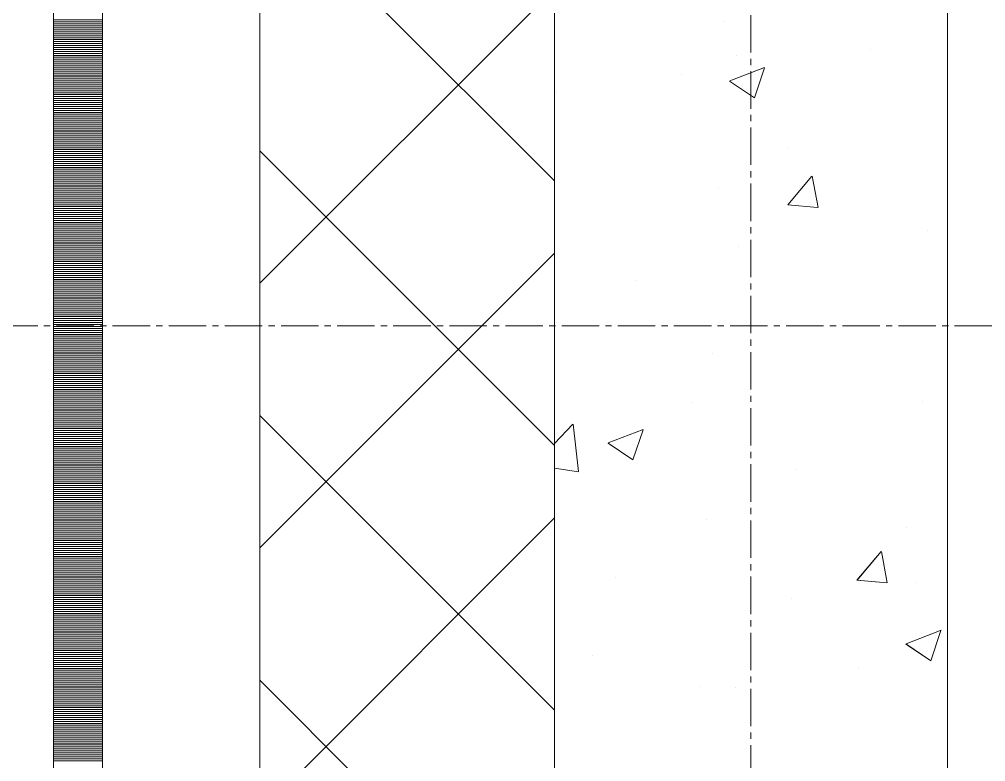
# Model space of a CAD drawing. Header units: millimetres. Extents: x 470010 to 1231400, y -134005 to 421770.
# Drawn here: x 672501.2 to 672993.1, y -32633 to -32255.2 of the extents above; entities that cross this region are included whole.
import ezdxf
from ezdxf.enums import TextEntityAlignment as Align

# ---------------------------------------------------------------- set-up
doc = ezdxf.new("R2010")
doc.units = ezdxf.units.MM
doc.linetypes.add('CENTER2', pattern=[28.575, 19.05, -3.175, 3.175, -3.175])
doc.linetypes.add('DASHED', pattern=[19.05, 12.7, -6.35])
doc.layers.get('Defpoints').update_dxf_attribs({"color": 140})
doc.layers.add('АР_Делит', color=120, linetype='Continuous', lineweight=0, plot=False)
for name, color, linetype, lineweight in [('АР_Стены ПЕНОблок', 52, 'Continuous', 20), ('АР_Тонкая', 254, 'Continuous', 5), ('АР_Утеплитель', 31, 'Continuous', 0), ('АР_Штриховка', 8, 'Continuous', 0)]:
    doc.layers.add(name, color=color, linetype=linetype, lineweight=lineweight)
doc.layers.add('РД_Оси_100', color=7, linetype='Continuous', lineweight=0, true_color=0x525252)
doc.styles.add('style1', font='ARIALN.TTF')

# ---------------------------------------------------------------- blocks, each defined once
blk = doc.blocks.new('СОШ_2200_АР_ОСИ_М100_28.05.24')
at = {"layer": 'АР_Делит', "color": 251, "linetype": 'DASHED', "true_color": 0x636466}
blk.add_lwpolyline([(114955, 135155), (114955, -355), (93595.036, -355), (93595.036, 13855), (94145, 13855), (94145, 68320), (66055, 68320), (66055, 13857.73), (83455, 13857.73), (83455, -355), (45245, -355), (45245, 13145), (44695, 13145), (44695, 26755), (45245, 26755), (45245, 68320), (20455, 68320), (20455, 26755), (27955, 26755), (27955, 13145), (-355, 13145), (-355, 100855)], dxfattribs=at)
at = {"layer": 'РД_Оси_100', "color": 251, "linetype": 'CENTER2', "true_color": 0x636466}
for p, q in [((0, -6155), (0, 139938.679)), ((29555, 61200), (-5954.958, 61200))]:
    blk.add_line(p, q, dxfattribs=at)
blk = doc.blocks.new('A$C9108343f')
at = {"layer": 'АР_Стены ПЕНОблок', "color": 18, "linetype": 'Continuous', "lineweight": 20, "true_color": 0x000000}
for p, q in [((7054.96, 97555), (7054.96, 21355)), ((7254.96, 21355), (7254.96, 97555))]:
    blk.add_line(p, q, dxfattribs=at)
at = {"layer": 'АР_Тонкая', "color": 18, "linetype": 'Continuous', "lineweight": 5, "true_color": 0x000000}
for p, q in [((6799.96, 97555), (6799.96, 21355)), ((6824.96, 97555), (6824.96, 21355)), ((6824.96, 21355), (6824.96, 97555)), ((6904.96, 21355), (6904.96, 97555))]:
    blk.add_line(p, q, dxfattribs=at)
at = {"layer": 'АР_Утеплитель', "color": 18, "linetype": 'Continuous', "lineweight": 0, "true_color": 0x000000}
for p, q in [((6904.96, 97555), (6904.96, 21355)), ((7054.96, 21355), (7054.96, 97555))]:
    blk.add_line(p, q, dxfattribs=at)
at = {"layer": 'АР_Штриховка', "color": 18, "linetype": 'Continuous', "lineweight": 0, "true_color": 0x000000}
for p, q in [((7054.96, 68028.86), (6904.96, 68178.86)), ((6904.96, 67976.72), (7054.96, 68126.72)), ((6799.96, 68110.75), (6824.96, 68110.75)), ((6799.96, 68109.75), (6824.96, 68109.75)), ((6799.96, 68108.75), (6824.96, 68108.75)), ((6799.96, 68107.75), (6824.96, 68107.75)), ((6799.96, 68106.75), (6824.96, 68106.75)), ((6799.96, 68105.75), (6824.96, 68105.75)), ((7141.64, 68109.94), (7141.64, 68109.94)), ((6799.96, 68104.75), (6824.96, 68104.75)), ((6799.96, 68103.75), (6824.96, 68103.75)), ((6799.96, 68102.75), (6824.96, 68102.75)), ((6799.96, 68101.75), (6824.96, 68101.75)), ((6799.96, 68100.75), (6824.96, 68100.75)), ((6799.96, 68099.75), (6824.96, 68099.75)), ((6799.96, 68098.75), (6824.96, 68098.75)), ((6799.96, 68097.75), (6824.96, 68097.75)), ((6799.96, 68096.75), (6824.96, 68096.75)), ((6799.96, 68095.75), (6824.96, 68095.75)), ((6799.96, 68094.75), (6824.96, 68094.75)), ((6799.96, 68093.75), (6824.96, 68093.75)), ((6799.96, 68092.75), (6824.96, 68092.75)), ((6799.96, 68091.75), (6824.96, 68091.75)), ((7147.81, 68092.64), (7147.81, 68092.64)), ((7215.6, 68095.57), (7215.6, 68095.57)), ((6799.96, 68090.75), (6824.96, 68090.75)), ((6799.96, 68089.75), (6824.96, 68089.75)), ((6799.96, 68088.75), (6824.96, 68088.75)), ((6799.96, 68087.75), (6824.96, 68087.75)), ((6799.96, 68086.75), (6824.96, 68086.75)), ((7144.15, 68079.75), (7161.94, 68086.57)), ((7156.73, 68071.07), (7161.88, 68086.42)), ((6799.96, 68085.75), (6824.96, 68085.75)), ((6799.96, 68084.75), (6824.96, 68084.75)), ((6799.96, 68083.75), (6824.96, 68083.75)), ((6799.96, 68082.75), (6824.96, 68082.75)), ((6799.96, 68081.75), (6824.96, 68081.75)), ((7119.4, 68082.9), (7119.4, 68082.9)), ((6799.96, 68080.75), (6824.96, 68080.75)), ((6799.96, 68079.75), (6824.96, 68079.75)), ((6799.96, 68078.75), (6824.96, 68078.75)), ((6799.96, 68077.75), (6824.96, 68077.75)), ((6799.96, 68076.75), (6824.96, 68076.75)), ((7144.08, 68079.6), (7156.72, 68071.08)), ((6799.96, 68075.75), (6824.96, 68075.75)), ((6799.96, 68074.75), (6824.96, 68074.75)), ((6799.96, 68073.75), (6824.96, 68073.75)), ((6799.96, 68072.75), (6824.96, 68072.75)), ((6799.96, 68071.75), (6824.96, 68071.75)), ((7055.82, 68074.53), (7055.82, 68074.53)), ((6799.96, 68070.75), (6824.96, 68070.75)), ((6799.96, 68069.75), (6824.96, 68069.75)), ((6799.96, 68068.75), (6824.96, 68068.75)), ((6799.96, 68067.75), (6824.96, 68067.75)), ((6799.96, 68066.75), (6824.96, 68066.75)), ((6799.96, 68065.75), (6824.96, 68065.75)), ((6799.96, 68064.75), (6824.96, 68064.75)), ((6799.96, 68063.75), (6824.96, 68063.75)), ((6799.96, 68062.75), (6824.96, 68062.75)), ((6799.96, 68061.75), (6824.96, 68061.75)), ((6799.96, 68060.75), (6824.96, 68060.75)), ((6799.96, 68059.75), (6824.96, 68059.75)), ((6799.96, 68058.75), (6824.96, 68058.75)), ((6799.96, 68057.75), (6824.96, 68057.75)), ((6799.96, 68056.75), (6824.96, 68056.75)), ((6799.96, 68055.75), (6824.96, 68055.75)), ((6799.96, 68054.75), (6824.96, 68054.75)), ((6799.96, 68053.75), (6824.96, 68053.75)), ((6799.96, 68052.75), (6824.96, 68052.75)), ((6799.96, 68051.75), (6824.96, 68051.75)), ((6799.96, 68050.75), (6824.96, 68050.75)), ((6799.96, 68049.75), (6824.96, 68049.75)), ((6799.96, 68048.75), (6824.96, 68048.75)), ((6799.96, 68047.75), (6824.96, 68047.75)), ((6799.96, 68046.75), (6824.96, 68046.75)), ((6799.96, 68045.75), (6824.96, 68045.75)), ((6799.96, 68044.75), (6824.96, 68044.75)), ((6799.96, 68043.75), (6824.96, 68043.75)), ((6799.96, 68042.75), (6824.96, 68042.75)), ((6799.96, 68041.75), (6824.96, 68041.75)), ((7054.96, 67894.16), (6904.96, 68044.16)), ((7174.11, 68045.97), (7174.11, 68045.97)), ((6799.96, 68040.75), (6824.96, 68040.75)), ((6799.96, 68039.75), (6824.96, 68039.75)), ((6799.96, 68038.75), (6824.96, 68038.75)), ((6799.96, 68037.75), (6824.96, 68037.75)), ((6799.96, 68036.75), (6824.96, 68036.75)), ((6799.96, 68035.75), (6824.96, 68035.75)), ((6799.96, 68034.75), (6824.96, 68034.75)), ((6799.96, 68033.75), (6824.96, 68033.75)), ((6799.96, 68032.75), (6824.96, 68032.75)), ((6799.96, 68031.75), (6824.96, 68031.75)), ((6799.96, 68030.75), (6824.96, 68030.75)), ((6799.96, 68029.75), (6824.96, 68029.75)), ((6799.96, 68028.75), (6824.96, 68028.75)), ((6799.96, 68027.75), (6824.96, 68027.75)), ((7173.72, 68016.68), (7185.97, 68031.27)), ((7189.14, 68015.39), (7186.21, 68031.31)), ((6799.96, 68026.75), (6824.96, 68026.75)), ((6799.96, 68025.75), (6824.96, 68025.75)), ((6799.96, 68024.75), (6824.96, 68024.75)), ((6799.96, 68023.75), (6824.96, 68023.75)), ((6799.96, 68022.75), (6824.96, 68022.75)), ((7138.55, 68025.38), (7138.55, 68025.38)), ((6799.96, 68021.75), (6824.96, 68021.75)), ((6799.96, 68020.75), (6824.96, 68020.75)), ((6799.96, 68019.75), (6824.96, 68019.75)), ((6799.96, 68018.75), (6824.96, 68018.75)), ((6799.96, 68017.75), (6824.96, 68017.75)), ((6799.96, 68016.75), (6824.96, 68016.75)), ((6799.96, 68015.75), (6824.96, 68015.75)), ((6799.96, 68014.75), (6824.96, 68014.75)), ((6799.96, 68013.75), (6824.96, 68013.75)), ((6799.96, 68012.75), (6824.96, 68012.75)), ((7173.72, 68016.67), (7188.9, 68015.34)), ((6799.96, 68011.75), (6824.96, 68011.75)), ((6799.96, 68010.75), (6824.96, 68010.75)), ((6799.96, 68009.75), (6824.96, 68009.75)), ((6799.96, 68008.75), (6824.96, 68008.75)), ((6799.96, 68007.75), (6824.96, 68007.75)), ((6799.96, 68006.75), (6824.96, 68006.75)), ((6799.96, 68005.75), (6824.96, 68005.75)), ((6799.96, 68004.75), (6824.96, 68004.75)), ((6799.96, 68003.75), (6824.96, 68003.75)), ((6799.96, 68002.75), (6824.96, 68002.75)), ((7244.81, 68003.75), (7244.81, 68003.75)), ((6799.96, 68001.75), (6824.96, 68001.75)), ((6799.96, 68000.75), (6824.96, 68000.75)), ((6799.96, 67999.75), (6824.96, 67999.75)), ((6799.96, 67998.75), (6824.96, 67998.75)), ((6799.96, 67997.75), (6824.96, 67997.75)), ((6799.96, 67996.75), (6824.96, 67996.75)), ((6799.96, 67995.75), (6824.96, 67995.75)), ((6799.96, 67994.75), (6824.96, 67994.75)), ((6799.96, 67993.75), (6824.96, 67993.75)), ((6799.96, 67992.75), (6824.96, 67992.75)), ((7148.78, 67995.38), (7148.78, 67995.38)), ((6799.96, 67991.75), (6824.96, 67991.75)), ((6799.96, 67990.75), (6824.96, 67990.75)), ((6799.96, 67989.75), (6824.96, 67989.75)), ((6799.96, 67988.75), (6824.96, 67988.75)), ((6799.96, 67987.75), (6824.96, 67987.75)), ((6904.96, 67842.02), (7054.96, 67992.02)), ((6799.96, 67986.75), (6824.96, 67986.75)), ((6799.96, 67985.75), (6824.96, 67985.75)), ((6799.96, 67984.75), (6824.96, 67984.75)), ((6799.96, 67983.75), (6824.96, 67983.75)), ((6799.96, 67982.75), (6824.96, 67982.75)), ((6799.96, 67981.75), (6824.96, 67981.75)), ((6799.96, 67980.75), (6824.96, 67980.75)), ((6799.96, 67979.75), (6824.96, 67979.75)), ((6799.96, 67978.75), (6824.96, 67978.75)), ((6799.96, 67977.75), (6824.96, 67977.75)), ((7096.68, 67978.32), (7096.68, 67978.32)), ((6799.96, 67976.75), (6824.96, 67976.75)), ((6799.96, 67975.75), (6824.96, 67975.75)), ((6799.96, 67974.75), (6824.96, 67974.75)), ((6799.96, 67973.75), (6824.96, 67973.75)), ((6799.96, 67972.75), (6824.96, 67972.75)), ((6799.96, 67971.75), (6824.96, 67971.75)), ((6799.96, 67970.75), (6824.96, 67970.75)), ((6799.96, 67969.75), (6824.96, 67969.75)), ((6799.96, 67968.75), (6824.96, 67968.75)), ((6799.96, 67967.75), (6824.96, 67967.75)), ((6799.96, 67966.75), (6824.96, 67966.75)), ((6799.96, 67965.75), (6824.96, 67965.75)), ((6799.96, 67964.75), (6824.96, 67964.75)), ((6799.96, 67963.75), (6824.96, 67963.75)), ((6799.96, 67962.75), (6824.96, 67962.75)), ((6799.96, 67961.75), (6824.96, 67961.75)), ((6799.96, 67960.75), (6824.96, 67960.75)), ((6799.96, 67959.75), (6824.96, 67959.75)), ((6799.96, 67958.75), (6824.96, 67958.75)), ((6799.96, 67957.75), (6824.96, 67957.75)), ((6799.96, 67956.75), (6824.96, 67956.75)), ((6799.96, 67955.75), (6824.96, 67955.75)), ((6799.96, 67954.75), (6824.96, 67954.75)), ((6799.96, 67953.75), (6824.96, 67953.75)), ((6799.96, 67952.75), (6824.96, 67952.75)), ((6799.96, 67951.75), (6824.96, 67951.75)), ((6799.96, 67950.75), (6824.96, 67950.75)), ((6799.96, 67949.75), (6824.96, 67949.75)), ((6799.96, 67948.75), (6824.96, 67948.75)), ((6799.96, 67947.75), (6824.96, 67947.75)), ((6799.96, 67946.75), (6824.96, 67946.75)), ((6799.96, 67945.75), (6824.96, 67945.75)), ((6799.96, 67944.75), (6824.96, 67944.75)), ((6799.96, 67943.75), (6824.96, 67943.75)), ((6799.96, 67942.75), (6824.96, 67942.75)), ((6799.96, 67941.75), (6824.96, 67941.75)), ((6799.96, 67940.75), (6824.96, 67940.75)), ((6799.96, 67939.75), (6824.96, 67939.75)), ((6799.96, 67938.75), (6824.96, 67938.75)), ((7135.46, 67940.83), (7135.46, 67940.83)), ((6799.96, 67937.75), (6824.96, 67937.75)), ((6799.96, 67936.75), (6824.96, 67936.75)), ((6799.96, 67935.75), (6824.96, 67935.75)), ((6799.96, 67934.75), (6824.96, 67934.75)), ((6799.96, 67933.75), (6824.96, 67933.75)), ((6799.96, 67932.75), (6824.96, 67932.75)), ((6799.96, 67931.75), (6824.96, 67931.75)), ((6799.96, 67930.75), (6824.96, 67930.75)), ((6799.96, 67929.75), (6824.96, 67929.75)), ((6799.96, 67928.75), (6824.96, 67928.75)), ((6799.96, 67927.75), (6824.96, 67927.75)), ((6799.96, 67926.75), (6824.96, 67926.75)), ((6799.96, 67925.75), (6824.96, 67925.75)), ((6799.96, 67924.75), (6824.96, 67924.75)), ((6799.96, 67923.75), (6824.96, 67923.75)), ((6799.96, 67922.75), (6824.96, 67922.75)), ((6799.96, 67921.75), (6824.96, 67921.75)), ((6799.96, 67920.75), (6824.96, 67920.75)), ((6799.96, 67919.75), (6824.96, 67919.75)), ((6799.96, 67918.75), (6824.96, 67918.75)), ((6799.96, 67917.75), (6824.96, 67917.75)), ((6799.96, 67916.75), (6824.96, 67916.75)), ((6799.96, 67915.75), (6824.96, 67915.75)), ((6799.96, 67914.75), (6824.96, 67914.75)), ((6799.96, 67913.75), (6824.96, 67913.75)), ((7124.64, 67916.17), (7124.64, 67916.17)), ((7242.38, 67916.32), (7242.38, 67916.32)), ((6799.96, 67912.75), (6824.96, 67912.75)), ((6799.96, 67911.75), (6824.96, 67911.75)), ((6799.96, 67910.75), (6824.96, 67910.75)), ((6799.96, 67909.75), (6824.96, 67909.75)), ((7054.96, 67759.45), (6904.96, 67909.45)), ((6799.96, 67908.75), (6824.96, 67908.75)), ((6799.96, 67907.75), (6824.96, 67907.75)), ((6799.96, 67906.75), (6824.96, 67906.75)), ((6799.96, 67905.75), (6824.96, 67905.75)), ((6799.96, 67904.75), (6824.96, 67904.75)), ((7054.96, 67895.22), (7064.33, 67904.99)), ((7067.21, 67880.87), (7064.4, 67905)), ((6799.96, 67903.75), (6824.96, 67903.75)), ((6799.96, 67902.75), (6824.96, 67902.75)), ((6799.96, 67901.75), (6824.96, 67901.75)), ((6799.96, 67900.75), (6824.96, 67900.75)), ((6799.96, 67899.75), (6824.96, 67899.75)), ((7082.35, 67895.56), (7100.13, 67902.39)), ((7094.93, 67886.88), (7100.08, 67902.23)), ((6799.96, 67898.75), (6824.96, 67898.75)), ((6799.96, 67897.75), (6824.96, 67897.75)), ((6799.96, 67896.75), (6824.96, 67896.75)), ((6799.96, 67895.75), (6824.96, 67895.75)), ((6799.96, 67894.75), (6824.96, 67894.75)), ((7081.96, 67895.2), (7081.96, 67895.2)), ((7082.28, 67895.41), (7094.92, 67886.89)), ((6799.96, 67893.75), (6824.96, 67893.75)), ((6799.96, 67892.75), (6824.96, 67892.75)), ((6799.96, 67891.75), (6824.96, 67891.75)), ((6799.96, 67890.75), (6824.96, 67890.75)), ((6799.96, 67889.75), (6824.96, 67889.75)), ((6799.96, 67888.75), (6824.96, 67888.75)), ((6799.96, 67887.75), (6824.96, 67887.75)), ((6799.96, 67886.75), (6824.96, 67886.75)), ((6799.96, 67885.75), (6824.96, 67885.75)), ((6799.96, 67884.75), (6824.96, 67884.75)), ((6799.96, 67883.75), (6824.96, 67883.75)), ((6799.96, 67882.75), (6824.96, 67882.75)), ((6799.96, 67881.75), (6824.96, 67881.75)), ((6799.96, 67880.75), (6824.96, 67880.75)), ((6799.96, 67879.75), (6824.96, 67879.75)), ((7054.96, 67882.66), (7067.19, 67880.76)), ((7178.2, 67882.05), (7178.2, 67882.05)), ((6799.96, 67878.75), (6824.96, 67878.75)), ((6799.96, 67877.75), (6824.96, 67877.75)), ((6799.96, 67876.75), (6824.96, 67876.75)), ((6799.96, 67875.75), (6824.96, 67875.75)), ((6799.96, 67874.75), (6824.96, 67874.75)), ((6799.96, 67873.75), (6824.96, 67873.75)), ((6799.96, 67872.75), (6824.96, 67872.75)), ((6799.96, 67871.75), (6824.96, 67871.75)), ((6799.96, 67870.75), (6824.96, 67870.75)), ((6799.96, 67869.75), (6824.96, 67869.75)), ((6799.96, 67868.75), (6824.96, 67868.75)), ((6799.96, 67867.75), (6824.96, 67867.75)), ((6799.96, 67866.75), (6824.96, 67866.75)), ((6799.96, 67865.75), (6824.96, 67865.75)), ((6799.96, 67864.75), (6824.96, 67864.75)), ((6799.96, 67863.75), (6824.96, 67863.75)), ((6799.96, 67862.75), (6824.96, 67862.75)), ((6799.96, 67861.75), (6824.96, 67861.75)), ((6799.96, 67860.75), (6824.96, 67860.75)), ((6799.96, 67859.75), (6824.96, 67859.75)), ((6799.96, 67858.75), (6824.96, 67858.75)), ((6799.96, 67857.75), (6824.96, 67857.75)), ((6799.96, 67856.75), (6824.96, 67856.75)), ((6799.96, 67855.75), (6824.96, 67855.75)), ((6799.96, 67854.75), (6824.96, 67854.75)), ((6904.96, 67707.31), (7054.96, 67857.31)), ((7132.37, 67856.27), (7132.37, 67856.27)), ((6799.96, 67853.75), (6824.96, 67853.75)), ((6799.96, 67852.75), (6824.96, 67852.75)), ((6799.96, 67851.75), (6824.96, 67851.75)), ((6799.96, 67850.75), (6824.96, 67850.75)), ((6799.96, 67849.75), (6824.96, 67849.75)), ((7234.32, 67852.2), (7234.32, 67852.2)), ((6799.96, 67848.75), (6824.96, 67848.75)), ((6799.96, 67847.75), (6824.96, 67847.75)), ((6799.96, 67846.75), (6824.96, 67846.75)), ((6799.96, 67845.75), (6824.96, 67845.75)), ((6799.96, 67844.75), (6824.96, 67844.75)), ((6799.96, 67843.75), (6824.96, 67843.75)), ((6799.96, 67842.75), (6824.96, 67842.75)), ((6799.96, 67841.75), (6824.96, 67841.75)), ((6799.96, 67840.75), (6824.96, 67840.75)), ((7208.97, 67825.62), (7221.21, 67840.21)), ((7224.39, 67824.33), (7221.45, 67840.25)), ((6799.96, 67839.75), (6824.96, 67839.75)), ((6799.96, 67838.75), (6824.96, 67838.75)), ((6799.96, 67837.75), (6824.96, 67837.75)), ((6799.96, 67836.75), (6824.96, 67836.75)), ((6799.96, 67835.75), (6824.96, 67835.75)), ((6799.96, 67834.75), (6824.96, 67834.75)), ((6799.96, 67833.75), (6824.96, 67833.75)), ((6799.96, 67832.75), (6824.96, 67832.75)), ((6799.96, 67831.75), (6824.96, 67831.75)), ((6799.96, 67830.75), (6824.96, 67830.75)), ((6799.96, 67829.75), (6824.96, 67829.75)), ((6799.96, 67828.75), (6824.96, 67828.75)), ((6799.96, 67827.75), (6824.96, 67827.75)), ((6799.96, 67826.75), (6824.96, 67826.75)), ((6799.96, 67825.75), (6824.96, 67825.75)), ((7086.2, 67826.77), (7086.2, 67826.77)), ((7208.97, 67825.62), (7224.15, 67824.29)), ((6799.96, 67824.75), (6824.96, 67824.75)), ((6799.96, 67823.75), (6824.96, 67823.75)), ((6799.96, 67822.75), (6824.96, 67822.75)), ((6799.96, 67821.75), (6824.96, 67821.75)), ((6799.96, 67820.75), (6824.96, 67820.75)), ((7239.14, 67824.51), (7239.14, 67824.51)), ((6799.96, 67819.75), (6824.96, 67819.75)), ((6799.96, 67818.75), (6824.96, 67818.75)), ((6799.96, 67817.75), (6824.96, 67817.75)), ((6799.96, 67816.75), (6824.96, 67816.75)), ((6799.96, 67815.75), (6824.96, 67815.75)), ((7175.56, 67816.14), (7175.56, 67816.14)), ((6799.96, 67814.75), (6824.96, 67814.75)), ((6799.96, 67813.75), (6824.96, 67813.75)), ((6799.96, 67812.75), (6824.96, 67812.75)), ((6799.96, 67811.75), (6824.96, 67811.75)), ((6799.96, 67810.75), (6824.96, 67810.75)), ((6799.96, 67809.75), (6824.96, 67809.75)), ((6799.96, 67808.75), (6824.96, 67808.75)), ((6799.96, 67807.75), (6824.96, 67807.75)), ((6799.96, 67806.75), (6824.96, 67806.75)), ((6799.96, 67805.75), (6824.96, 67805.75)), ((6799.96, 67804.75), (6824.96, 67804.75)), ((6799.96, 67803.75), (6824.96, 67803.75)), ((6799.96, 67802.75), (6824.96, 67802.75)), ((6799.96, 67801.75), (6824.96, 67801.75)), ((6799.96, 67800.75), (6824.96, 67800.75)), ((6799.96, 67799.75), (6824.96, 67799.75)), ((6799.96, 67798.75), (6824.96, 67798.75)), ((6799.96, 67797.75), (6824.96, 67797.75)), ((6799.96, 67796.75), (6824.96, 67796.75)), ((6799.96, 67795.75), (6824.96, 67795.75)), ((7233.96, 67793.29), (7251.75, 67800.12)), ((7246.55, 67784.62), (7251.7, 67799.97)), ((6799.96, 67794.75), (6824.96, 67794.75)), ((6799.96, 67793.75), (6824.96, 67793.75)), ((6799.96, 67792.75), (6824.96, 67792.75)), ((6799.96, 67791.75), (6824.96, 67791.75)), ((6799.96, 67790.75), (6824.96, 67790.75)), ((7233.9, 67793.14), (7246.53, 67784.62)), ((6799.96, 67789.75), (6824.96, 67789.75)), ((6799.96, 67788.75), (6824.96, 67788.75)), ((6799.96, 67787.75), (6824.96, 67787.75)), ((6799.96, 67786.75), (6824.96, 67786.75)), ((7074.11, 67787.06), (7074.11, 67787.06)), ((6799.96, 67785.75), (6824.96, 67785.75)), ((6799.96, 67784.75), (6824.96, 67784.75)), ((6799.96, 67783.75), (6824.96, 67783.75)), ((6799.96, 67782.75), (6824.96, 67782.75)), ((6799.96, 67781.75), (6824.96, 67781.75)), ((7209.7, 67781.33), (7209.7, 67781.33)), ((6799.96, 67780.75), (6824.96, 67780.75)), ((6799.96, 67779.75), (6824.96, 67779.75)), ((6799.96, 67778.75), (6824.96, 67778.75)), ((6799.96, 67777.75), (6824.96, 67777.75)), ((6799.96, 67776.75), (6824.96, 67776.75)), ((6799.96, 67775.75), (6824.96, 67775.75)), ((6799.96, 67774.75), (6824.96, 67774.75)), ((6799.96, 67773.75), (6824.96, 67773.75)), ((6799.96, 67772.75), (6824.96, 67772.75)), ((6799.96, 67771.75), (6824.96, 67771.75)), ((7054.96, 67624.75), (6904.96, 67774.75)), ((7129.29, 67771.72), (7129.29, 67771.72)), ((6799.96, 67770.75), (6824.96, 67770.75)), ((6799.96, 67769.75), (6824.96, 67769.75)), ((6799.96, 67768.75), (6824.96, 67768.75)), ((6799.96, 67767.75), (6824.96, 67767.75)), ((6799.96, 67766.75), (6824.96, 67766.75)), ((7147.06, 67771), (7147.06, 67771)), ((6799.96, 67765.75), (6824.96, 67765.75)), ((6799.96, 67764.75), (6824.96, 67764.75)), ((6799.96, 67763.75), (6824.96, 67763.75)), ((6799.96, 67762.75), (6824.96, 67762.75)), ((6799.96, 67761.75), (6824.96, 67761.75)), ((6799.96, 67760.75), (6824.96, 67760.75)), ((6799.96, 67759.75), (6824.96, 67759.75)), ((6799.96, 67758.75), (6824.96, 67758.75)), ((6799.96, 67757.75), (6824.96, 67757.75)), ((6799.96, 67756.75), (6824.96, 67756.75)), ((6799.96, 67755.75), (6824.96, 67755.75)), ((6799.96, 67754.75), (6824.96, 67754.75)), ((6799.96, 67753.75), (6824.96, 67753.75)), ((6799.96, 67752.75), (6824.96, 67752.75)), ((6799.96, 67751.75), (6824.96, 67751.75)), ((6799.96, 67750.75), (6824.96, 67750.75)), ((6799.96, 67749.75), (6824.96, 67749.75)), ((6799.96, 67748.75), (6824.96, 67748.75)), ((6799.96, 67747.75), (6824.96, 67747.75)), ((6799.96, 67746.75), (6824.96, 67746.75)), ((6799.96, 67745.75), (6824.96, 67745.75)), ((6799.96, 67744.75), (6824.96, 67744.75)), ((6799.96, 67743.75), (6824.96, 67743.75)), ((6799.96, 67742.75), (6824.96, 67742.75)), ((6799.96, 67741.75), (6824.96, 67741.75)), ((6799.96, 67740.75), (6824.96, 67740.75)), ((6799.96, 67739.75), (6824.96, 67739.75)), ((6799.96, 67738.75), (6824.96, 67738.75)), ((6799.96, 67737.75), (6824.96, 67737.75)), ((6799.96, 67736.75), (6824.96, 67736.75)), ((6799.96, 67735.75), (6824.96, 67735.75)), ((6799.96, 67734.75), (6824.96, 67734.75)), ((6799.96, 67733.75), (6824.96, 67733.75))]:
    blk.add_line(p, q, dxfattribs=at)
at = {"layer": 'РД_Оси_100'}
blk.add_blockref('СОШ_2200_АР_ОСИ_М100_28.05.24', (7154.96, 6755), dxfattribs=at)
at = {"layer": 'Defpoints', "color": 18, "true_color": 0x000000, "style": 'style1'}
for p in [(143949.34, 316089.12), (143974.98, 281639.5), (143890.4, 273244.71), (143839.99, 264276.81), (143967.75, 254892.38), (12251.96, 104178.14), (12382.58, 96023.14)]:
    blk.add_attdef('АР-ПОМЕЩЕНИЕ:НАИМЕНОВАНИЕ', text='', height=100, dxfattribs=at).set_placement(p, align=Align.MIDDLE)
at = {"layer": 'Defpoints', "color": 18, "true_color": 0x000000, "style": 'style1', "flags": 8}
for p in [(143951.3, 279099.09), (143848.34, 269251.11), (143875.33, 260094.25), (144049.74, 250824.7), (163419.28, 238153.36), (155897.46, 237965.97), (183037.2, 237965.97), (143342.94, 237876.19)]:
    blk.add_attdef('АР-ПОМЕЩЕНИЕ:НАИМЕНОВАНИЕ', text='', height=100, dxfattribs=at).set_placement(p, align=Align.MIDDLE)

msp = doc.modelspace()

# ---------------------------------------------------------------- linework, layer by layer
at = {"layer": 'АР_Стены ПЕНОблок', "color": 18, "linetype": 'Continuous', "lineweight": 20, "true_color": 0x000000}
for p, q in [((672773.57, -2811.242), (672773.57, -79011.242)), ((672973.57, -79011.242), (672973.57, -2811.242))]:
    msp.add_line(p, q, dxfattribs=at)
at = {"layer": 'АР_Тонкая', "color": 18, "linetype": 'Continuous', "lineweight": 5, "true_color": 0x000000}
for p, q in [((672518.57, -2811.242), (672518.57, -79011.242)), ((672543.57, -2811.242), (672543.57, -79011.242)), ((672543.57, -79011.242), (672543.57, -2811.242)), ((672623.57, -79011.242), (672623.57, -2811.242))]:
    msp.add_line(p, q, dxfattribs=at)
at = {"layer": 'АР_Утеплитель', "color": 18, "linetype": 'Continuous', "lineweight": 0, "true_color": 0x000000}
for p, q in [((672623.57, -2811.242), (672623.57, -79011.242)), ((672773.57, -79011.242), (672773.57, -2811.242))]:
    msp.add_line(p, q, dxfattribs=at)
at = {"layer": 'АР_Штриховка', "color": 18, "linetype": 'Continuous', "lineweight": 0, "true_color": 0x000000}
for p, q in [((672773.57, -32337.383), (672623.57, -32187.383)), ((672623.57, -32389.52), (672773.57, -32239.52)), ((672518.57, -32255.492), (672543.57, -32255.492)), ((672518.57, -32256.492), (672543.57, -32256.492)), ((672518.57, -32257.492), (672543.57, -32257.492)), ((672518.57, -32258.492), (672543.57, -32258.492)), ((672518.57, -32259.492), (672543.57, -32259.492)), ((672518.57, -32260.492), (672543.57, -32260.492)), ((672518.57, -32261.492), (672543.57, -32261.492)), ((672518.57, -32262.492), (672543.57, -32262.492)), ((672518.57, -32263.492), (672543.57, -32263.492)), ((672518.57, -32264.492), (672543.57, -32264.492)), ((672518.57, -32265.492), (672543.57, -32265.492)), ((672518.57, -32266.492), (672543.57, -32266.492)), ((672518.57, -32267.492), (672543.57, -32267.492)), ((672518.57, -32268.492), (672543.57, -32268.492)), ((672518.57, -32269.492), (672543.57, -32269.492)), ((672518.57, -32270.492), (672543.57, -32270.492)), ((672518.57, -32271.492), (672543.57, -32271.492)), ((672518.57, -32272.492), (672543.57, -32272.492)), ((672518.57, -32273.492), (672543.57, -32273.492)), ((672518.57, -32274.492), (672543.57, -32274.492)), ((672518.57, -32275.492), (672543.57, -32275.492)), ((672518.57, -32276.492), (672543.57, -32276.492)), ((672518.57, -32277.492), (672543.57, -32277.492)), ((672518.57, -32278.492), (672543.57, -32278.492)), ((672518.57, -32279.492), (672543.57, -32279.492)), ((672518.57, -32280.492), (672543.57, -32280.492)), ((672518.57, -32281.492), (672543.57, -32281.492)), ((672518.57, -32282.492), (672543.57, -32282.492)), ((672518.57, -32283.492), (672543.57, -32283.492)), ((672862.764, -32286.495), (672880.549, -32279.668)), ((672875.346, -32295.171), (672880.496, -32279.822)), ((672518.57, -32284.492), (672543.57, -32284.492)), ((672518.57, -32285.492), (672543.57, -32285.492)), ((672518.57, -32286.492), (672543.57, -32286.492)), ((672518.57, -32287.492), (672543.57, -32287.492)), ((672518.57, -32288.492), (672543.57, -32288.492)), ((672862.697, -32286.644), (672875.331, -32295.166)), ((672518.57, -32289.492), (672543.57, -32289.492)), ((672518.57, -32290.492), (672543.57, -32290.492)), ((672518.57, -32291.492), (672543.57, -32291.492)), ((672518.57, -32292.492), (672543.57, -32292.492)), ((672518.57, -32293.492), (672543.57, -32293.492)), ((672518.57, -32294.492), (672543.57, -32294.492)), ((672518.57, -32295.492), (672543.57, -32295.492)), ((672518.57, -32296.492), (672543.57, -32296.492)), ((672518.57, -32297.492), (672543.57, -32297.492)), ((672518.57, -32298.492), (672543.57, -32298.492)), ((672518.57, -32299.492), (672543.57, -32299.492)), ((672518.57, -32300.492), (672543.57, -32300.492)), ((672518.57, -32301.492), (672543.57, -32301.492)), ((672518.57, -32302.492), (672543.57, -32302.492)), ((672518.57, -32303.492), (672543.57, -32303.492)), ((672518.57, -32304.492), (672543.57, -32304.492)), ((672518.57, -32305.492), (672543.57, -32305.492)), ((672518.57, -32306.492), (672543.57, -32306.492)), ((672518.57, -32307.492), (672543.57, -32307.492)), ((672518.57, -32308.492), (672543.57, -32308.492)), ((672518.57, -32309.492), (672543.57, -32309.492)), ((672518.57, -32310.492), (672543.57, -32310.492)), ((672518.57, -32311.492), (672543.57, -32311.492)), ((672518.57, -32312.492), (672543.57, -32312.492)), ((672518.57, -32313.492), (672543.57, -32313.492)), ((672518.57, -32314.492), (672543.57, -32314.492)), ((672518.57, -32315.492), (672543.57, -32315.492)), ((672518.57, -32316.492), (672543.57, -32316.492)), ((672518.57, -32317.492), (672543.57, -32317.492)), ((672518.57, -32318.492), (672543.57, -32318.492)), ((672518.57, -32319.492), (672543.57, -32319.492)), ((672518.57, -32320.492), (672543.57, -32320.492)), ((672518.57, -32321.492), (672543.57, -32321.492)), ((672518.57, -32322.492), (672543.57, -32322.492)), ((672518.57, -32323.492), (672543.57, -32323.492)), ((672773.57, -32472.087), (672623.57, -32322.087)), ((672518.57, -32324.492), (672543.57, -32324.492)), ((672518.57, -32325.492), (672543.57, -32325.492)), ((672518.57, -32326.492), (672543.57, -32326.492)), ((672518.57, -32327.492), (672543.57, -32327.492)), ((672518.57, -32328.492), (672543.57, -32328.492)), ((672518.57, -32329.492), (672543.57, -32329.492)), ((672518.57, -32330.492), (672543.57, -32330.492)), ((672518.57, -32331.492), (672543.57, -32331.492)), ((672518.57, -32332.492), (672543.57, -32332.492)), ((672518.57, -32333.492), (672543.57, -32333.492)), ((672518.57, -32334.492), (672543.57, -32334.492)), ((672518.57, -32335.492), (672543.57, -32335.492)), ((672518.57, -32336.492), (672543.57, -32336.492)), ((672518.57, -32337.492), (672543.57, -32337.492)), ((672892.336, -32349.565), (672904.581, -32334.972)), ((672907.755, -32350.854), (672904.818, -32334.933)), ((672518.57, -32338.492), (672543.57, -32338.492)), ((672518.57, -32339.492), (672543.57, -32339.492)), ((672518.57, -32340.492), (672543.57, -32340.492)), ((672518.57, -32341.492), (672543.57, -32341.492)), ((672518.57, -32342.492), (672543.57, -32342.492)), ((672518.57, -32343.492), (672543.57, -32343.492)), ((672518.57, -32344.492), (672543.57, -32344.492)), ((672518.57, -32345.492), (672543.57, -32345.492)), ((672518.57, -32346.492), (672543.57, -32346.492)), ((672518.57, -32347.492), (672543.57, -32347.492)), ((672518.57, -32348.492), (672543.57, -32348.492)), ((672518.57, -32349.492), (672543.57, -32349.492)), ((672518.57, -32350.492), (672543.57, -32350.492)), ((672518.57, -32351.492), (672543.57, -32351.492)), ((672518.57, -32352.492), (672543.57, -32352.492)), ((672892.335, -32349.569), (672907.517, -32350.898)), ((672518.57, -32353.492), (672543.57, -32353.492)), ((672518.57, -32354.492), (672543.57, -32354.492)), ((672518.57, -32355.492), (672543.57, -32355.492)), ((672518.57, -32356.492), (672543.57, -32356.492)), ((672518.57, -32357.492), (672543.57, -32357.492)), ((672518.57, -32358.492), (672543.57, -32358.492)), ((672518.57, -32359.492), (672543.57, -32359.492)), ((672518.57, -32360.492), (672543.57, -32360.492)), ((672518.57, -32361.492), (672543.57, -32361.492)), ((672518.57, -32362.492), (672543.57, -32362.492)), ((672518.57, -32363.492), (672543.57, -32363.492)), ((672518.57, -32364.492), (672543.57, -32364.492)), ((672518.57, -32365.492), (672543.57, -32365.492)), ((672518.57, -32366.492), (672543.57, -32366.492)), ((672518.57, -32367.492), (672543.57, -32367.492)), ((672518.57, -32368.492), (672543.57, -32368.492)), ((672518.57, -32369.492), (672543.57, -32369.492)), ((672518.57, -32370.492), (672543.57, -32370.492)), ((672518.57, -32371.492), (672543.57, -32371.492)), ((672518.57, -32372.492), (672543.57, -32372.492)), ((672518.57, -32373.492), (672543.57, -32373.492)), ((672518.57, -32374.492), (672543.57, -32374.492)), ((672518.57, -32375.492), (672543.57, -32375.492)), ((672518.57, -32376.492), (672543.57, -32376.492)), ((672518.57, -32377.492), (672543.57, -32377.492)), ((672623.57, -32524.224), (672773.57, -32374.224)), ((672518.57, -32378.492), (672543.57, -32378.492)), ((672518.57, -32379.492), (672543.57, -32379.492)), ((672518.57, -32380.492), (672543.57, -32380.492)), ((672518.57, -32381.492), (672543.57, -32381.492)), ((672518.57, -32382.492), (672543.57, -32382.492)), ((672518.57, -32383.492), (672543.57, -32383.492)), ((672518.57, -32384.492), (672543.57, -32384.492)), ((672518.57, -32385.492), (672543.57, -32385.492)), ((672518.57, -32386.492), (672543.57, -32386.492)), ((672518.57, -32387.492), (672543.57, -32387.492)), ((672518.57, -32388.492), (672543.57, -32388.492)), ((672518.57, -32389.492), (672543.57, -32389.492)), ((672518.57, -32390.492), (672543.57, -32390.492)), ((672518.57, -32391.492), (672543.57, -32391.492)), ((672518.57, -32392.492), (672543.57, -32392.492)), ((672518.57, -32393.492), (672543.57, -32393.492)), ((672518.57, -32394.492), (672543.57, -32394.492)), ((672518.57, -32395.492), (672543.57, -32395.492)), ((672518.57, -32396.492), (672543.57, -32396.492)), ((672518.57, -32397.492), (672543.57, -32397.492)), ((672518.57, -32398.492), (672543.57, -32398.492)), ((672518.57, -32399.492), (672543.57, -32399.492)), ((672518.57, -32400.492), (672543.57, -32400.492)), ((672518.57, -32401.492), (672543.57, -32401.492)), ((672518.57, -32402.492), (672543.57, -32402.492)), ((672518.57, -32403.492), (672543.57, -32403.492)), ((672518.57, -32404.492), (672543.57, -32404.492)), ((672518.57, -32405.492), (672543.57, -32405.492)), ((672518.57, -32406.492), (672543.57, -32406.492)), ((672518.57, -32407.492), (672543.57, -32407.492)), ((672518.57, -32408.492), (672543.57, -32408.492)), ((672518.57, -32409.492), (672543.57, -32409.492)), ((672518.57, -32410.492), (672543.57, -32410.492)), ((672518.57, -32411.492), (672543.57, -32411.492)), ((672518.57, -32412.492), (672543.57, -32412.492)), ((672518.57, -32413.492), (672543.57, -32413.492)), ((672518.57, -32414.492), (672543.57, -32414.492)), ((672518.57, -32415.492), (672543.57, -32415.492)), ((672518.57, -32416.492), (672543.57, -32416.492)), ((672518.57, -32417.492), (672543.57, -32417.492)), ((672518.57, -32418.492), (672543.57, -32418.492)), ((672518.57, -32419.492), (672543.57, -32419.492)), ((672518.57, -32420.492), (672543.57, -32420.492)), ((672518.57, -32421.492), (672543.57, -32421.492)), ((672518.57, -32422.492), (672543.57, -32422.492)), ((672518.57, -32423.492), (672543.57, -32423.492)), ((672518.57, -32424.492), (672543.57, -32424.492)), ((672518.57, -32425.492), (672543.57, -32425.492)), ((672518.57, -32426.492), (672543.57, -32426.492)), ((672518.57, -32427.492), (672543.57, -32427.492)), ((672518.57, -32428.492), (672543.57, -32428.492)), ((672518.57, -32429.492), (672543.57, -32429.492)), ((672518.57, -32430.492), (672543.57, -32430.492)), ((672518.57, -32431.492), (672543.57, -32431.492)), ((672518.57, -32432.492), (672543.57, -32432.492)), ((672518.57, -32433.492), (672543.57, -32433.492)), ((672518.57, -32434.492), (672543.57, -32434.492)), ((672518.57, -32435.492), (672543.57, -32435.492)), ((672518.57, -32436.492), (672543.57, -32436.492)), ((672518.57, -32437.492), (672543.57, -32437.492)), ((672518.57, -32438.492), (672543.57, -32438.492)), ((672518.57, -32439.492), (672543.57, -32439.492)), ((672518.57, -32440.492), (672543.57, -32440.492)), ((672518.57, -32441.492), (672543.57, -32441.492)), ((672518.57, -32442.492), (672543.57, -32442.492)), ((672518.57, -32443.492), (672543.57, -32443.492)), ((672518.57, -32444.492), (672543.57, -32444.492)), ((672518.57, -32445.492), (672543.57, -32445.492)), ((672518.57, -32446.492), (672543.57, -32446.492)), ((672518.57, -32447.492), (672543.57, -32447.492)), ((672518.57, -32448.492), (672543.57, -32448.492)), ((672518.57, -32449.492), (672543.57, -32449.492)), ((672518.57, -32450.492), (672543.57, -32450.492)), ((672518.57, -32451.492), (672543.57, -32451.492)), ((672518.57, -32452.492), (672543.57, -32452.492)), ((672518.57, -32453.492), (672543.57, -32453.492)), ((672518.57, -32454.492), (672543.57, -32454.492)), ((672518.57, -32455.492), (672543.57, -32455.492)), ((672518.57, -32456.492), (672543.57, -32456.492)), ((672518.57, -32457.492), (672543.57, -32457.492)), ((672518.57, -32458.492), (672543.57, -32458.492)), ((672518.57, -32459.492), (672543.57, -32459.492)), ((672518.57, -32460.492), (672543.57, -32460.492)), ((672773.57, -32606.791), (672623.57, -32456.791)), ((672773.57, -32471.026), (672782.946, -32461.255)), ((672785.82, -32485.369), (672783.013, -32461.247)), ((672518.57, -32461.492), (672543.57, -32461.492)), ((672518.57, -32462.492), (672543.57, -32462.492)), ((672518.57, -32463.492), (672543.57, -32463.492)), ((672518.57, -32464.492), (672543.57, -32464.492)), ((672518.57, -32465.492), (672543.57, -32465.492)), ((672800.962, -32470.683), (672818.747, -32463.856)), ((672813.544, -32479.359), (672818.694, -32464.01)), ((672518.57, -32466.492), (672543.57, -32466.492)), ((672518.57, -32467.492), (672543.57, -32467.492)), ((672518.57, -32468.492), (672543.57, -32468.492)), ((672518.57, -32469.492), (672543.57, -32469.492)), ((672518.57, -32470.492), (672543.57, -32470.492)), ((672800.895, -32470.832), (672813.529, -32479.354)), ((672518.57, -32471.492), (672543.57, -32471.492)), ((672518.57, -32472.492), (672543.57, -32472.492)), ((672518.57, -32473.492), (672543.57, -32473.492)), ((672518.57, -32474.492), (672543.57, -32474.492)), ((672518.57, -32475.492), (672543.57, -32475.492)), ((672518.57, -32476.492), (672543.57, -32476.492)), ((672518.57, -32477.492), (672543.57, -32477.492)), ((672518.57, -32478.492), (672543.57, -32478.492)), ((672518.57, -32479.492), (672543.57, -32479.492)), ((672518.57, -32480.492), (672543.57, -32480.492)), ((672518.57, -32481.492), (672543.57, -32481.492)), ((672518.57, -32482.492), (672543.57, -32482.492)), ((672518.57, -32483.492), (672543.57, -32483.492)), ((672518.57, -32484.492), (672543.57, -32484.492)), ((672518.57, -32485.492), (672543.57, -32485.492)), ((672773.57, -32483.586), (672785.802, -32485.483)), ((672518.57, -32486.492), (672543.57, -32486.492)), ((672518.57, -32487.492), (672543.57, -32487.492)), ((672518.57, -32488.492), (672543.57, -32488.492)), ((672518.57, -32489.492), (672543.57, -32489.492)), ((672518.57, -32490.492), (672543.57, -32490.492)), ((672518.57, -32491.492), (672543.57, -32491.492)), ((672518.57, -32492.492), (672543.57, -32492.492)), ((672518.57, -32493.492), (672543.57, -32493.492)), ((672518.57, -32494.492), (672543.57, -32494.492)), ((672518.57, -32495.492), (672543.57, -32495.492)), ((672518.57, -32496.492), (672543.57, -32496.492)), ((672518.57, -32497.492), (672543.57, -32497.492)), ((672518.57, -32498.492), (672543.57, -32498.492)), ((672518.57, -32499.492), (672543.57, -32499.492)), ((672518.57, -32500.492), (672543.57, -32500.492)), ((672518.57, -32501.492), (672543.57, -32501.492)), ((672518.57, -32502.492), (672543.57, -32502.492)), ((672518.57, -32503.492), (672543.57, -32503.492)), ((672518.57, -32504.492), (672543.57, -32504.492)), ((672518.57, -32505.492), (672543.57, -32505.492)), ((672518.57, -32506.492), (672543.57, -32506.492)), ((672518.57, -32507.492), (672543.57, -32507.492)), ((672518.57, -32508.492), (672543.57, -32508.492)), ((672518.57, -32509.492), (672543.57, -32509.492)), ((672518.57, -32510.492), (672543.57, -32510.492)), ((672623.57, -32658.928), (672773.57, -32508.928)), ((672518.57, -32511.492), (672543.57, -32511.492)), ((672518.57, -32512.492), (672543.57, -32512.492)), ((672518.57, -32513.492), (672543.57, -32513.492)), ((672518.57, -32514.492), (672543.57, -32514.492)), ((672518.57, -32515.492), (672543.57, -32515.492)), ((672518.57, -32516.492), (672543.57, -32516.492)), ((672518.57, -32517.492), (672543.57, -32517.492)), ((672518.57, -32518.492), (672543.57, -32518.492)), ((672518.57, -32519.492), (672543.57, -32519.492)), ((672518.57, -32520.492), (672543.57, -32520.492)), ((672518.57, -32521.492), (672543.57, -32521.492)), ((672518.57, -32522.492), (672543.57, -32522.492)), ((672518.57, -32523.492), (672543.57, -32523.492)), ((672518.57, -32524.492), (672543.57, -32524.492)), ((672518.57, -32525.492), (672543.57, -32525.492)), ((672518.57, -32526.492), (672543.57, -32526.492)), ((672518.57, -32527.492), (672543.57, -32527.492)), ((672518.57, -32528.492), (672543.57, -32528.492)), ((672518.57, -32529.492), (672543.57, -32529.492)), ((672927.579, -32540.622), (672939.824, -32526.029)), ((672942.997, -32541.911), (672940.061, -32525.99)), ((672518.57, -32530.492), (672543.57, -32530.492)), ((672518.57, -32531.492), (672543.57, -32531.492)), ((672518.57, -32532.492), (672543.57, -32532.492)), ((672518.57, -32533.492), (672543.57, -32533.492)), ((672518.57, -32534.492), (672543.57, -32534.492)), ((672518.57, -32535.492), (672543.57, -32535.492)), ((672518.57, -32536.492), (672543.57, -32536.492)), ((672518.57, -32537.492), (672543.57, -32537.492)), ((672518.57, -32538.492), (672543.57, -32538.492)), ((672518.57, -32539.492), (672543.57, -32539.492)), ((672518.57, -32540.492), (672543.57, -32540.492)), ((672518.57, -32541.492), (672543.57, -32541.492)), ((672518.57, -32542.492), (672543.57, -32542.492)), ((672518.57, -32543.492), (672543.57, -32543.492)), ((672518.57, -32544.492), (672543.57, -32544.492)), ((672927.579, -32540.626), (672942.761, -32541.955)), ((672518.57, -32545.492), (672543.57, -32545.492)), ((672518.57, -32546.492), (672543.57, -32546.492)), ((672518.57, -32547.492), (672543.57, -32547.492)), ((672518.57, -32548.492), (672543.57, -32548.492)), ((672518.57, -32549.492), (672543.57, -32549.492)), ((672518.57, -32550.492), (672543.57, -32550.492)), ((672518.57, -32551.492), (672543.57, -32551.492)), ((672518.57, -32552.492), (672543.57, -32552.492)), ((672518.57, -32553.492), (672543.57, -32553.492)), ((672518.57, -32554.492), (672543.57, -32554.492)), ((672518.57, -32555.492), (672543.57, -32555.492)), ((672518.57, -32556.492), (672543.57, -32556.492)), ((672518.57, -32557.492), (672543.57, -32557.492)), ((672518.57, -32558.492), (672543.57, -32558.492)), ((672518.57, -32559.492), (672543.57, -32559.492)), ((672518.57, -32560.492), (672543.57, -32560.492)), ((672518.57, -32561.492), (672543.57, -32561.492)), ((672518.57, -32562.492), (672543.57, -32562.492)), ((672518.57, -32563.492), (672543.57, -32563.492)), ((672518.57, -32564.492), (672543.57, -32564.492)), ((672518.57, -32565.492), (672543.57, -32565.492)), ((672518.57, -32566.492), (672543.57, -32566.492)), ((672518.57, -32567.492), (672543.57, -32567.492)), ((672518.57, -32568.492), (672543.57, -32568.492)), ((672518.57, -32569.492), (672543.57, -32569.492)), ((672952.577, -32572.948), (672970.361, -32566.122)), ((672965.158, -32581.624), (672970.308, -32566.275)), ((672518.57, -32570.492), (672543.57, -32570.492)), ((672518.57, -32571.492), (672543.57, -32571.492)), ((672518.57, -32572.492), (672543.57, -32572.492)), ((672518.57, -32573.492), (672543.57, -32573.492)), ((672518.57, -32574.492), (672543.57, -32574.492)), ((672952.509, -32573.097), (672965.144, -32581.619)), ((672518.57, -32575.492), (672543.57, -32575.492)), ((672518.57, -32576.492), (672543.57, -32576.492)), ((672518.57, -32577.492), (672543.57, -32577.492)), ((672518.57, -32578.492), (672543.57, -32578.492)), ((672518.57, -32579.492), (672543.57, -32579.492)), ((672518.57, -32580.492), (672543.57, -32580.492)), ((672518.57, -32581.492), (672543.57, -32581.492)), ((672518.57, -32582.492), (672543.57, -32582.492)), ((672518.57, -32583.492), (672543.57, -32583.492)), ((672518.57, -32584.492), (672543.57, -32584.492)), ((672518.57, -32585.492), (672543.57, -32585.492)), ((672518.57, -32586.492), (672543.57, -32586.492)), ((672518.57, -32587.492), (672543.57, -32587.492)), ((672518.57, -32588.492), (672543.57, -32588.492)), ((672518.57, -32589.492), (672543.57, -32589.492)), ((672518.57, -32590.492), (672543.57, -32590.492)), ((672518.57, -32591.492), (672543.57, -32591.492)), ((672518.57, -32592.492), (672543.57, -32592.492)), ((672518.57, -32593.492), (672543.57, -32593.492)), ((672773.57, -32741.495), (672623.57, -32591.495)), ((672518.57, -32594.492), (672543.57, -32594.492)), ((672518.57, -32595.492), (672543.57, -32595.492)), ((672518.57, -32596.492), (672543.57, -32596.492)), ((672518.57, -32597.492), (672543.57, -32597.492)), ((672518.57, -32598.492), (672543.57, -32598.492)), ((672518.57, -32599.492), (672543.57, -32599.492)), ((672518.57, -32600.492), (672543.57, -32600.492)), ((672518.57, -32601.492), (672543.57, -32601.492)), ((672518.57, -32602.492), (672543.57, -32602.492)), ((672518.57, -32603.492), (672543.57, -32603.492)), ((672518.57, -32604.492), (672543.57, -32604.492)), ((672518.57, -32605.492), (672543.57, -32605.492)), ((672518.57, -32606.492), (672543.57, -32606.492)), ((672518.57, -32607.492), (672543.57, -32607.492)), ((672518.57, -32608.492), (672543.57, -32608.492)), ((672518.57, -32609.492), (672543.57, -32609.492)), ((672518.57, -32610.492), (672543.57, -32610.492)), ((672518.57, -32611.492), (672543.57, -32611.492)), ((672518.57, -32612.492), (672543.57, -32612.492)), ((672518.57, -32613.492), (672543.57, -32613.492)), ((672518.57, -32614.492), (672543.57, -32614.492)), ((672518.57, -32615.492), (672543.57, -32615.492)), ((672518.57, -32616.492), (672543.57, -32616.492)), ((672518.57, -32617.492), (672543.57, -32617.492)), ((672518.57, -32618.492), (672543.57, -32618.492)), ((672518.57, -32619.492), (672543.57, -32619.492)), ((672518.57, -32620.492), (672543.57, -32620.492)), ((672518.57, -32621.492), (672543.57, -32621.492)), ((672518.57, -32622.492), (672543.57, -32622.492)), ((672518.57, -32623.492), (672543.57, -32623.492)), ((672518.57, -32624.492), (672543.57, -32624.492)), ((672518.57, -32625.492), (672543.57, -32625.492)), ((672518.57, -32626.492), (672543.57, -32626.492)), ((672518.57, -32627.492), (672543.57, -32627.492)), ((672518.57, -32628.492), (672543.57, -32628.492)), ((672518.57, -32629.492), (672543.57, -32629.492)), ((672518.57, -32630.492), (672543.57, -32630.492)), ((672518.57, -32631.492), (672543.57, -32631.492)), ((672518.57, -32632.492), (672543.57, -32632.492))]:
    msp.add_line(p, q, dxfattribs=at)

# ---------------------------------------------------------------- block references
msp.add_blockref('A$C9108343f', (665718.612, -100366.242))
at = {"layer": 'РД_Оси_100'}
msp.add_blockref('СОШ_2200_АР_ОСИ_М100_28.05.24', (672873.57, -93611.242), dxfattribs=at)

doc.saveas('drawing.dxf')
